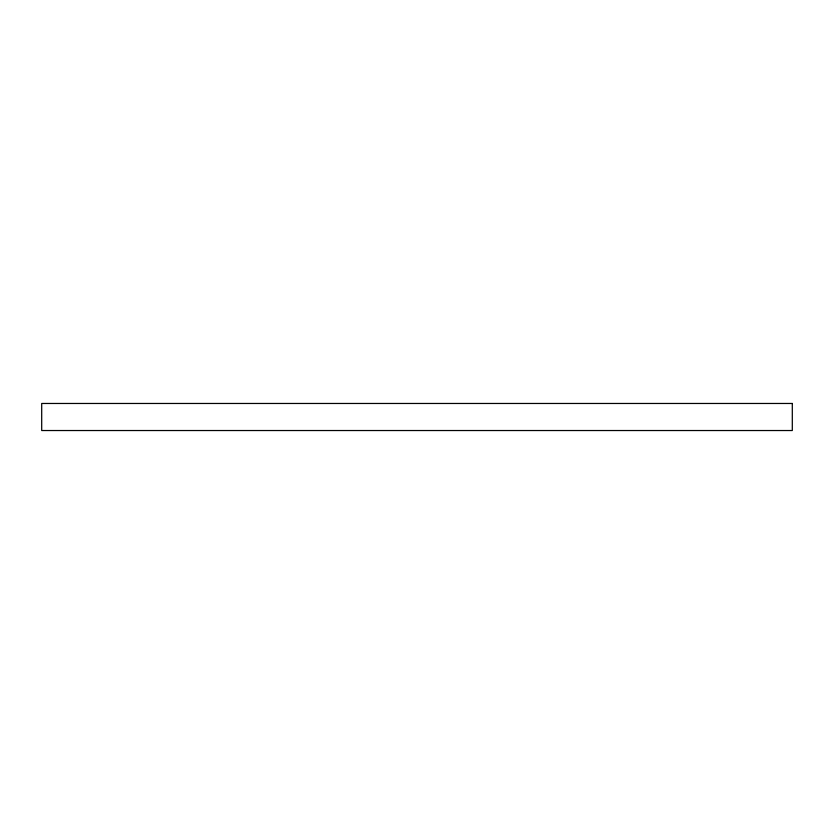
<?xml version="1.0" encoding="UTF-8"?>
<svg xmlns="http://www.w3.org/2000/svg" width="834" height="834" viewBox="0 0 834 834"><rect width="100%" height="100%" fill="white"/><g stroke="black" fill="none" stroke-linecap="round" stroke-linejoin="round"><path stroke-width="1.25" d="M792.3 403.468L41.7 403.468L41.7 430.532L792.3 430.532L792.3 403.468"/></g></svg>
